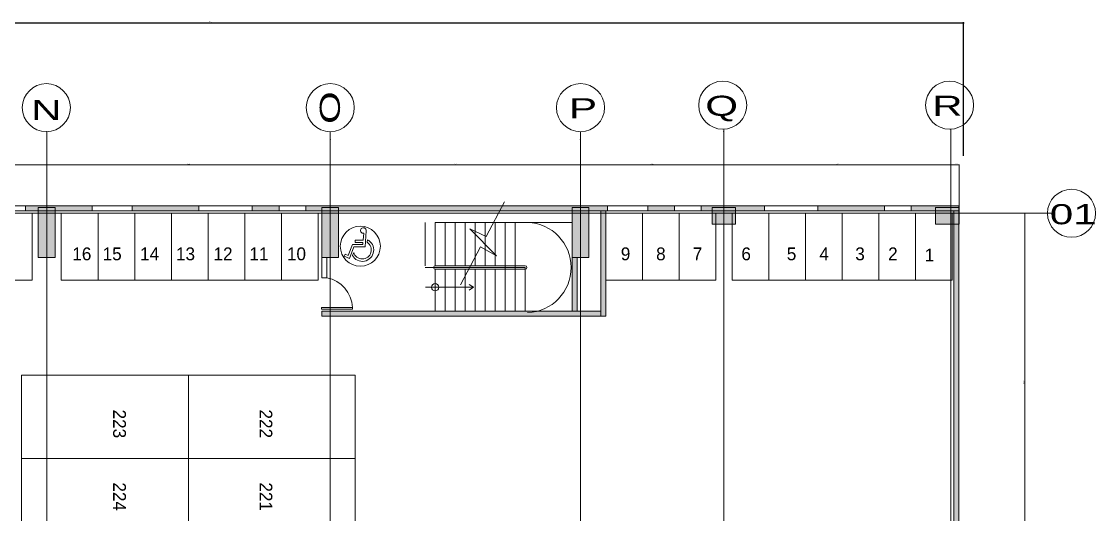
# Model space of a CAD drawing. Header units: metres. Extents: x 29 to 86.9, y -23.2 to 39.7.
# Drawn here: x 54.75 to 86.94, y 24.92 to 39.7 of the extents above; entities that cross this region are included whole.
import ezdxf

# ---------------------------------------------------------------- set-up
doc = ezdxf.new("R2010")
doc.units = ezdxf.units.M
doc.header["$LTSCALE"] = 100
doc.layers.get('0').update_dxf_attribs({"color": 254})
doc.layers.add('Arqui', color=8, linetype='Continuous', lineweight=0)
doc.styles.add('ROMANS', font='arial.ttf', dxfattribs={"width": 0.7})
doc.styles.add('style2', font='arial.ttf', dxfattribs={"width": 1.5})
doc.dimstyles.new('1-10', dxfattribs={"dimscale": 10, "dimtxt": 0.0037, "dimasz": 0.001, "dimexe": 0.0018, "dimexo": 0.0018, "dimgap": 0.0005, "dimtad": 1, "dimzin": 4, "dimdsep": 46, "dimtxsty": 'ROMANS', "dimblk": 'ARCHTICK', "dimcen": 0.003, "dimdle": 0.0015, "dimclrd": 1, "dimclre": 1, "dimclrt": 4, "dimadec": 0, "dimazin": 0, "dimtfac": 1, "dimtix": 1, "dimtmove": 2, "dimatfit": 3, "dimldrblk": 'flecha', "dimfxl": 1, "dimtolj": 1, "dimtzin": 4, "dimarcsym": 0})

# ---------------------------------------------------------------- blocks, each defined once
blk = doc.blocks.new('_ArchTick')
at = {"layer": 'Arqui', "const_width": 0.15}
blk.add_lwpolyline([(-0.5, -0.5), (0.5, 0.5)], dxfattribs=at)
blk = doc.blocks.new('*D14')
at = {"layer": 'Arqui', "lineweight": -2, "transparency": 16777216}
for p, q in [((-49.339, -6656.351), (-49.619, -6656.351)), ((-49.604, -6657.606), (-49.604, -6656.333)), ((-49.354, -6657.606), (-49.354, -6656.333))]:
    blk.add_line(p, q, dxfattribs=at)
at = {"layer": 'Arqui', "transparency": 16777216}
for p in [(-49.604, -6656.351), (-49.604, -6657.624), (-49.354, -6657.624)]:
    blk.add_point(p, dxfattribs=at)
at = {"layer": 'Arqui', "lineweight": -2, "transparency": 16777216, "xscale": 0.01, "yscale": 0.01, "zscale": 0.01, "rotation": 180}
blk.add_blockref('_ArchTick', (-49.604, -6656.351), dxfattribs=at)
at = {"layer": 'Arqui', "lineweight": -2, "transparency": 16777216, "xscale": 0.01, "yscale": 0.01, "zscale": 0.01}
blk.add_blockref('_ArchTick', (-49.354, -6656.351), dxfattribs=at)
at = {"layer": 'Arqui', "transparency": 16777216, "insert": (-49.434, -6656.308), "char_height": 0.037, "attachment_point": 5, "style": 'ROMANS'}
blk.add_mtext('\\A1;.25', dxfattribs=at)
blk = doc.blocks.new('flecha')
at = {"layer": 'Arqui', "lineweight": 0}
h = blk.add_hatch(color=256, dxfattribs=at)
h.dxf.hatch_style = 1
h.paths.add_polyline_path([(0, 0), (2.4, 0.4), (2.4, 0), (4, 0), (4, 0), (2.4, 0), (2.4, -0.4)])
at = {"layer": 'Arqui', "lineweight": 0, "flags": 128}
blk.add_lwpolyline([(0, 0), (2.4, 0.4), (2.4, 0), (2.4, 0), (4, 0), (4, 0), (2.4, 0), (2.4, -0.4), (0, 0)], dxfattribs=at)
blk = doc.blocks.new('*D15')
at = {"layer": 'Arqui', "lineweight": -2, "transparency": 16777216}
for p, q in [((-46.72, -6657.799), (-47.404, -6657.799)), ((-47.386, -6657.784), (-47.386, -6667.914)), ((-46.72, -6667.899), (-47.404, -6667.899))]:
    blk.add_line(p, q, dxfattribs=at)
at = {"layer": 'Arqui', "transparency": 16777216}
for p in [(-46.702, -6657.799), (-47.386, -6667.899), (-46.702, -6667.899)]:
    blk.add_point(p, dxfattribs=at)
at = {"layer": 'Arqui', "lineweight": -2, "transparency": 16777216, "xscale": 0.01, "yscale": 0.01, "zscale": 0.01}
for p, rotation in [((-47.386, -6657.799), 90), ((-47.386, -6667.899), 270)]:
    blk.add_blockref('_ArchTick', p, dxfattribs=dict(at, rotation=rotation))
at = {"layer": 'Arqui', "transparency": 16777216, "insert": (-47.41, -6662.849), "char_height": 0.037, "attachment_point": 5, "rotation": 90, "style": 'ROMANS'}
blk.add_mtext('\\A1;10.10', dxfattribs=at)
blk = doc.blocks.new('*D23')
at = {"layer": 'Arqui', "lineweight": -2, "transparency": 16777216}
for p, q in [((-76.7, -6655.372), (-76.7, -6656.369)), ((-68.2, -6655.597), (-68.2, -6656.369)), ((-76.715, -6656.351), (-68.185, -6656.351))]:
    blk.add_line(p, q, dxfattribs=at)
at = {"layer": 'Arqui', "transparency": 16777216}
for p in [(-76.7, -6655.354), (-68.2, -6655.579), (-68.2, -6656.351)]:
    blk.add_point(p, dxfattribs=at)
at = {"layer": 'Arqui', "lineweight": -2, "transparency": 16777216, "xscale": 0.01, "yscale": 0.01, "zscale": 0.01, "rotation": 180}
blk.add_blockref('_ArchTick', (-76.7, -6656.351), dxfattribs=at)
at = {"layer": 'Arqui', "lineweight": -2, "transparency": 16777216, "xscale": 0.01, "yscale": 0.01, "zscale": 0.01}
blk.add_blockref('_ArchTick', (-68.2, -6656.351), dxfattribs=at)
at = {"layer": 'Arqui', "transparency": 16777216, "insert": (-72.45, -6656.327), "char_height": 0.037, "attachment_point": 5, "style": 'ROMANS'}
blk.add_mtext('\\A1;8.50', dxfattribs=at)
blk = doc.blocks.new('*D24')
at = {"layer": 'Arqui', "lineweight": -2, "transparency": 16777216}
for p, q in [((-68.2, -6655.597), (-68.2, -6656.369)), ((-60.702, -6655.597), (-60.702, -6656.369)), ((-68.215, -6656.351), (-60.687, -6656.351))]:
    blk.add_line(p, q, dxfattribs=at)
at = {"layer": 'Arqui', "transparency": 16777216}
for p in [(-68.2, -6655.579), (-60.702, -6655.579), (-60.702, -6656.351)]:
    blk.add_point(p, dxfattribs=at)
at = {"layer": 'Arqui', "lineweight": -2, "transparency": 16777216, "xscale": 0.01, "yscale": 0.01, "zscale": 0.01, "rotation": 180}
blk.add_blockref('_ArchTick', (-68.2, -6656.351), dxfattribs=at)
at = {"layer": 'Arqui', "lineweight": -2, "transparency": 16777216, "xscale": 0.01, "yscale": 0.01, "zscale": 0.01}
blk.add_blockref('_ArchTick', (-60.702, -6656.351), dxfattribs=at)
at = {"layer": 'Arqui', "transparency": 16777216, "insert": (-64.451, -6656.327), "char_height": 0.037, "attachment_point": 5, "style": 'ROMANS'}
blk.add_mtext('\\A1;7.50', dxfattribs=at)
blk = doc.blocks.new('*D25')
at = {"layer": 'Arqui', "lineweight": -2, "transparency": 16777216}
for p, q in [((-76.7, -6655.372), (-76.7, -6656.369)), ((-84.2, -6655.522), (-84.2, -6656.369)), ((-76.685, -6656.351), (-84.215, -6656.351))]:
    blk.add_line(p, q, dxfattribs=at)
at = {"layer": 'Arqui', "transparency": 16777216}
for p in [(-76.7, -6655.354), (-84.2, -6655.504), (-84.2, -6656.351)]:
    blk.add_point(p, dxfattribs=at)
at = {"layer": 'Arqui', "lineweight": -2, "transparency": 16777216, "xscale": 0.01, "yscale": 0.01, "zscale": 0.01, "rotation": 180}
blk.add_blockref('_ArchTick', (-84.2, -6656.351), dxfattribs=at)
at = {"layer": 'Arqui', "lineweight": -2, "transparency": 16777216, "xscale": 0.01, "yscale": 0.01, "zscale": 0.01}
blk.add_blockref('_ArchTick', (-76.7, -6656.351), dxfattribs=at)
at = {"layer": 'Arqui', "transparency": 16777216, "insert": (-80.45, -6656.327), "char_height": 0.037, "attachment_point": 5, "style": 'ROMANS'}
blk.add_mtext('\\A1;7.50', dxfattribs=at)
blk = doc.blocks.new('*D27')
at = {"layer": 'Arqui', "lineweight": -2, "transparency": 16777216}
for p, q in [((-56.404, -6655.372), (-56.404, -6656.369)), ((-60.702, -6655.597), (-60.702, -6656.369)), ((-56.389, -6656.351), (-60.717, -6656.351))]:
    blk.add_line(p, q, dxfattribs=at)
at = {"layer": 'Arqui', "transparency": 16777216}
for p in [(-56.404, -6655.354), (-60.702, -6655.579), (-60.702, -6656.351)]:
    blk.add_point(p, dxfattribs=at)
at = {"layer": 'Arqui', "lineweight": -2, "transparency": 16777216, "xscale": 0.01, "yscale": 0.01, "zscale": 0.01, "rotation": 180}
blk.add_blockref('_ArchTick', (-60.702, -6656.351), dxfattribs=at)
at = {"layer": 'Arqui', "lineweight": -2, "transparency": 16777216, "xscale": 0.01, "yscale": 0.01, "zscale": 0.01}
blk.add_blockref('_ArchTick', (-56.404, -6656.351), dxfattribs=at)
at = {"layer": 'Arqui', "transparency": 16777216, "insert": (-58.553, -6656.327), "char_height": 0.037, "attachment_point": 5, "style": 'ROMANS'}
blk.add_mtext('\\A1;4.30', dxfattribs=at)
blk = doc.blocks.new('*D28')
at = {"layer": 'Arqui', "lineweight": -2, "transparency": 16777216}
for p, q in [((-56.404, -6655.372), (-56.404, -6656.369)), ((-49.604, -6655.297), (-49.604, -6656.369)), ((-56.419, -6656.351), (-49.589, -6656.351))]:
    blk.add_line(p, q, dxfattribs=at)
at = {"layer": 'Arqui', "transparency": 16777216}
for p in [(-56.404, -6655.354), (-49.604, -6655.279), (-49.604, -6656.351)]:
    blk.add_point(p, dxfattribs=at)
at = {"layer": 'Arqui', "lineweight": -2, "transparency": 16777216, "xscale": 0.01, "yscale": 0.01, "zscale": 0.01, "rotation": 180}
blk.add_blockref('_ArchTick', (-56.404, -6656.351), dxfattribs=at)
at = {"layer": 'Arqui', "lineweight": -2, "transparency": 16777216, "xscale": 0.01, "yscale": 0.01, "zscale": 0.01}
blk.add_blockref('_ArchTick', (-49.604, -6656.351), dxfattribs=at)
at = {"layer": 'Arqui', "transparency": 16777216, "insert": (-53.004, -6656.327), "char_height": 0.037, "attachment_point": 5, "style": 'ROMANS'}
blk.add_mtext('\\A1;6.80', dxfattribs=at)
blk = doc.blocks.new('*D39')
at = {"layer": 'Arqui', "color": 1, "lineweight": -2, "transparency": 16777216}
for p, q in [((8.849, 62.82), (54.019, 62.82)), ((8.864, 58.621), (8.864, 62.838)), ((54.004, 58.839), (54.004, 62.838))]:
    blk.add_line(p, q, dxfattribs=at)
at = {"layer": 'Defpoints', "color": 0, "transparency": 16777216}
for p in [(54.004, 62.82), (8.864, 58.603), (54.004, 58.821)]:
    blk.add_point(p, dxfattribs=at)
at = {"layer": 'Arqui', "color": 1, "lineweight": -2, "transparency": 16777216, "xscale": 0.01, "yscale": 0.01, "zscale": 0.01, "rotation": 180}
blk.add_blockref('_ArchTick', (8.864, 62.82), dxfattribs=at)
at = {"layer": 'Arqui', "color": 1, "lineweight": -2, "transparency": 16777216, "xscale": 0.01, "yscale": 0.01, "zscale": 0.01}
blk.add_blockref('_ArchTick', (54.004, 62.82), dxfattribs=at)
at = {"layer": 'Arqui', "color": 4, "transparency": 16777216, "insert": (31.434, 62.844), "char_height": 0.037, "attachment_point": 5, "style": 'ROMANS'}
blk.add_mtext('\\A1;45.14', dxfattribs=at)
blk = doc.blocks.new('discap')
at = {"layer": 'Arqui'}
for p, q in [((-179169, -277469), (-179154, -277610)), ((-178353, -278322), (-178426, -278155))]:
    blk.add_line(p, q, dxfattribs=at)
blk.add_lwpolyline([(-178974, -277120), (-178946, -277498), (-178511, -277498), (-178511, -277624), (-178926, -277624), (-178926, -277730), (-178352, -277730), (-178127, -278321), (-177953, -278254), (-177909, -278371), (-178198, -278488), (-178440, -277852), (-179047, -277852), (-179102, -276980)], dxfattribs=at)
for centre, radius, start, end in [((-178951, -276970), 152, 261.2603, 183.66969), ((-178897, -278025), 619, 116.09541, 331.34503), ((-178897, -278025), 488, 121.7945, 344.57102)]:
    blk.add_arc(centre, radius, start, end, dxfattribs=at)
blk = doc.blocks.new('estructura etapa 3')
at = {"layer": 'Arqui'}
h = blk.add_hatch(color=256, dxfattribs=at)
h.paths.add_polyline_path([(-91.651, -6658.124), (-91.651, -6657.624), (-92.35, -6657.624), (-92.35, -6658.124)])
h.paths.add_polyline_path([(-49.354, -6658.124), (-49.354, -6657.624), (-50.055, -6657.624), (-50.055, -6658.124)])
h.paths.add_polyline_path([(-56.053, -6658.124), (-56.053, -6657.624), (-56.753, -6657.624), (-56.753, -6658.124)])
h.paths.add_polyline_path([(-76.45, -6659.124), (-76.95, -6659.124), (-76.95, -6657.624), (-76.45, -6657.624)])
h.paths.add_polyline_path([(-83.95, -6659.124), (-84.45, -6659.124), (-84.45, -6657.624), (-83.95, -6657.624)])
h.paths.add_polyline_path([(-60.452, -6659.124), (-60.952, -6659.124), (-60.952, -6657.624), (-60.452, -6657.624)])
h.paths.add_polyline_path([(-67.95, -6659.124), (-68.45, -6659.124), (-68.45, -6657.624), (-67.95, -6657.624)])
h.paths.add_polyline_path([(-91.85, -6668.199), (-91.851, -6667.599), (-92.35, -6667.599), (-92.349, -6668.199)])
h.paths.add_polyline_path([(-49.354, -6668.199), (-49.354, -6667.599), (-49.854, -6667.599), (-49.854, -6668.199)])
h.paths.add_polyline_path([(-56.154, -6668.149), (-56.154, -6667.649), (-56.854, -6667.649), (-56.854, -6668.149)])
h.paths.add_polyline_path([(-59.952, -6667.649), (-59.952, -6668.149), (-61.452, -6668.149), (-61.452, -6667.649)])
h.paths.add_polyline_path([(-75.95, -6667.649), (-75.95, -6668.149), (-77.45, -6668.149), (-77.45, -6667.649)])
h.paths.add_polyline_path([(-68.95, -6667.649), (-68.95, -6668.149), (-67.45, -6668.149), (-67.45, -6667.649)])
h.paths.add_polyline_path([(-84.95, -6667.649), (-84.95, -6668.149), (-83.45, -6668.149), (-83.45, -6667.649)])
h.paths.add_polyline_path([(-91.85, -6676.199), (-91.85, -6675.599), (-92.349, -6675.599), (-92.349, -6676.199)])
h.paths.add_polyline_path([(-49.354, -6676.199), (-49.354, -6675.599), (-49.854, -6675.599), (-49.854, -6676.199)])
h.paths.add_polyline_path([(-56.154, -6676.149), (-56.154, -6675.649), (-56.754, -6675.649), (-56.754, -6676.149)])
h.paths.add_polyline_path([(-59.952, -6675.649), (-59.952, -6676.149), (-61.452, -6676.149), (-61.452, -6675.649)])
h.paths.add_polyline_path([(-75.95, -6675.649), (-75.95, -6676.149), (-77.45, -6676.149), (-77.45, -6675.649)])
h.paths.add_polyline_path([(-68.95, -6675.649), (-68.95, -6676.149), (-67.45, -6676.149), (-67.45, -6675.649)])
h.paths.add_polyline_path([(-84.95, -6675.649), (-84.95, -6676.149), (-83.45, -6676.149), (-83.45, -6675.649)])
h.paths.add_polyline_path([(-91.847, -6686.299), (-91.851, -6685.699), (-92.35, -6685.699), (-92.346, -6686.299)])
h.paths.add_polyline_path([(-49.354, -6686.299), (-49.354, -6685.699), (-49.854, -6685.699), (-49.854, -6686.299)])
h.paths.add_polyline_path([(-56.154, -6686.249), (-56.154, -6685.749), (-56.754, -6685.749), (-56.754, -6686.249)])
h.paths.add_polyline_path([(-59.952, -6685.749), (-59.952, -6686.249), (-61.452, -6686.249), (-61.452, -6685.749)])
h.paths.add_polyline_path([(-75.95, -6685.749), (-75.95, -6686.249), (-77.45, -6686.249), (-77.45, -6685.749)])
h.paths.add_polyline_path([(-68.95, -6685.749), (-68.95, -6686.249), (-67.45, -6686.249), (-67.45, -6685.749)])
h.paths.add_polyline_path([(-84.95, -6685.749), (-84.95, -6686.249), (-83.45, -6686.249), (-83.45, -6685.749)])
h.paths.add_polyline_path([(-49.353, -6694.294), (-49.354, -6693.699), (-49.855, -6693.699), (-49.854, -6694.294)])
h.paths.add_polyline_path([(-56.054, -6694.249), (-56.054, -6693.749), (-56.753, -6693.749), (-56.753, -6694.249)])
h.paths.add_polyline_path([(-91.651, -6694.249), (-91.651, -6693.749), (-92.35, -6693.749), (-92.35, -6694.249)])
h.paths.add_polyline_path([(-59.952, -6693.749), (-59.952, -6694.249), (-61.452, -6694.249), (-61.452, -6693.749)])
h.paths.add_polyline_path([(-75.95, -6693.749), (-75.95, -6694.249), (-77.45, -6694.249), (-77.45, -6693.749)])
h.paths.add_polyline_path([(-68.95, -6693.749), (-68.95, -6694.249), (-67.45, -6694.249), (-67.45, -6693.749)])
h.paths.add_polyline_path([(-84.95, -6693.749), (-84.95, -6694.249), (-83.45, -6694.249), (-83.45, -6693.749)])
h.paths.add_polyline_path([(-49.358, -6703.974), (-49.353, -6703.374), (-49.854, -6703.374), (-49.859, -6703.974)])
h.paths.add_polyline_path([(-56.054, -6703.924), (-56.054, -6703.424), (-56.753, -6703.424), (-56.753, -6703.924)])
h.paths.add_polyline_path([(-67.95, -6704.924), (-67.95, -6703.424), (-68.45, -6703.424), (-68.45, -6704.924)])
h.paths.add_polyline_path([(-91.651, -6703.924), (-91.651, -6703.424), (-92.35, -6703.424), (-92.35, -6703.924)])
h.paths.add_polyline_path([(-61.847, -6703.424), (-60.347, -6703.424), (-60.347, -6703.924), (-61.847, -6703.924)])
h.paths.add_polyline_path([(-83.95, -6704.924), (-83.95, -6703.424), (-84.45, -6703.424), (-84.45, -6704.924)])
h.paths.add_polyline_path([(-76.45, -6704.924), (-76.45, -6703.424), (-76.95, -6703.424), (-76.95, -6704.924)])
h.paths.add_polyline_path([(-49.354, -6711.949), (-49.354, -6711.449), (-50.054, -6711.449), (-50.054, -6711.949)])
h.paths.add_polyline_path([(-55.954, -6711.949), (-55.954, -6711.449), (-56.654, -6711.449), (-56.654, -6711.949)])
h.paths.add_polyline_path([(-91.65, -6711.949), (-91.65, -6711.449), (-92.35, -6711.449), (-92.35, -6711.949)])
h.paths.add_polyline_path([(-60.952, -6711.949), (-60.952, -6709.549), (-60.452, -6709.549), (-60.452, -6711.949)])
h.paths.add_polyline_path([(-68.45, -6709.549), (-68.45, -6711.949), (-67.95, -6711.949), (-67.95, -6709.549)])
h.paths.add_polyline_path([(-76.95, -6709.549), (-76.95, -6711.949), (-76.45, -6711.949), (-76.45, -6709.549)])
h.paths.add_polyline_path([(-83.95, -6709.549), (-83.95, -6711.949), (-84.45, -6711.949), (-84.45, -6709.549)])
for p, q in [((-76.7, -6655.354), (-76.7, -6714.914)), ((-68.2, -6655.354), (-68.2, -6714.914)), ((-60.702, -6655.354), (-60.702, -6714.914)), ((-60.702, -6655.354), (-60.702, -6714.914)), ((-56.404, -6655.279), (-56.404, -6714.839)), ((-49.604, -6655.279), (-49.604, -6714.839)), ((-92.986, -6657.799), (-46.502, -6657.799))]:
    blk.add_line(p, q, dxfattribs=at)
for points in [[(-76.45, -6659.124), (-76.95, -6659.124), (-76.95, -6657.624), (-76.45, -6657.624)], [(-67.95, -6659.124), (-68.45, -6659.124), (-68.45, -6657.624), (-67.95, -6657.624)], [(-60.452, -6659.124), (-60.952, -6659.124), (-60.952, -6657.624), (-60.452, -6657.624)], [(-56.053, -6658.124), (-56.053, -6657.624), (-56.753, -6657.624), (-56.753, -6658.124)], [(-49.354, -6658.124), (-49.354, -6657.624), (-50.055, -6657.624), (-50.055, -6658.124)]]:
    blk.add_lwpolyline(points, close=True, dxfattribs=at)
for centre in [(-56.435, -6654.559), (-56.435, -6654.559), (-49.635, -6654.559), (-49.635, -6654.559), (-76.71, -6654.634), (-68.2, -6654.634), (-60.699, -6654.634), (-45.982, -6657.799)]:
    blk.add_circle(centre, 0.72, dxfattribs=at)
at = {"layer": 'Arqui', "style": 'style2', "width": 1.5}
for s, height, rotation, p in [('O', 0.603, 90.0293, (-67.911, -6655.124)), ('N', 0.603, 0.0293, (-77.168, -6655.005)), ('P', 0.603, 0.0293, (-61.044, -6654.954)), ('Q', 0.603, 0.0293, (-56.96, -6654.879)), ('R', 0.603, 0.0293, (-50.16, -6654.879)), ('01', 0.6031, 0.0293, (-46.633, -6658.129))]:
    blk.add_text(s, height=height, rotation=rotation, dxfattribs=at).set_placement(p)
at = {"layer": 'Arqui'}
for base, p1, p2, picture, middle in [((-84.2, -6656.351), (-76.7, -6655.354), (-84.2, -6655.504), '*D25', (-80.45, -6656.327)), ((-68.2, -6656.351), (-76.7, -6655.354), (-68.2, -6655.579), '*D23', (-72.45, -6656.327)), ((-49.604, -6656.351), (-56.404, -6655.354), (-49.604, -6655.279), '*D28', (-53.004, -6656.327)), ((-60.702, -6656.351), (-68.2, -6655.579), (-60.702, -6655.579), '*D24', (-64.451, -6656.327))]:
    dim = blk.add_linear_dim(base=base, p1=p1, p2=p2, dimstyle='1-10', dxfattribs=at)
    dim.commit()
    dim.dimension.update_dxf_attribs({"geometry": picture, "text_midpoint": middle})
for base, p1, p2, angle, picture, middle in [((-60.702, -6656.351), (-56.404, -6655.354), (-60.702, -6655.579), 180, '*D27', (-58.553, -6656.327)), ((-47.386, -6667.899), (-46.702, -6657.799), (-46.702, -6667.899), 90, '*D15', (-47.41, -6662.849))]:
    dim = blk.add_linear_dim(base=base, p1=p1, p2=p2, angle=angle, dimstyle='1-10', dxfattribs=at)
    dim.commit()
    dim.dimension.update_dxf_attribs({"geometry": picture, "text_midpoint": middle})
dim = blk.add_linear_dim(base=(-49.604, -6656.351), p1=(-49.354, -6657.624), p2=(-49.604, -6657.624), dimstyle='1-10', dxfattribs=at)
dim.commit()
dim.dimension.update_dxf_attribs({"geometry": '*D14', "text_midpoint": (-49.434, -6656.308), "dimtype": 128})
blk = doc.blocks.new('A$C9582355f')
at = {"layer": 'Arqui', "ltscale": 0.03}
h = blk.add_hatch(color=256, dxfattribs=at)
h.dxf.hatch_style = 1
h.paths.add_polyline_path([(43.804, 11.49), (42.871, 11.49), (42.871, 11.34), (43.804, 11.34)])
h.paths.add_polyline_path([(44.867, 14.19), (44.867, 10.752), (45.017, 10.752), (45.017, 14.19)])
h.paths.add_polyline_path([(44.804, 11.49), (44.867, 11.49), (44.867, 11.34), (44.804, 11.34)])
h.paths.add_polyline_path([(41.371, 11.49), (36.82, 11.49), (36.82, 11.34), (41.371, 11.34)])
h.paths.add_polyline_path([(39.671, 11.304), (39.671, 11.34), (39.521, 11.34), (39.521, 11.304)])
h.paths.add_polyline_path([(39.671, 8.977), (39.521, 8.977), (39.521, 10.302), (39.671, 10.302)])
h.paths.add_polyline_path([(39.521, 9.989), (39.521, 10.139), (38.887, 10.14), (38.887, 9.99)])
h.paths.add_polyline_path([(37.433, 9.989), (37.433, 10.14), (38.087, 10.14), (38.087, 9.99)])
h.paths.add_polyline_path([(36.069, 9.99), (36.069, 10.14), (36.633, 10.14), (36.633, 9.99)])
h.paths.add_polyline_path([(36.372, 8.977), (36.222, 8.977), (36.222, 9.99), (36.372, 9.99)])
h.paths.add_polyline_path([(38.021, 8.977), (37.871, 8.977), (37.871, 9.99), (38.021, 9.99)])
h.paths.add_polyline_path([(32.428, 8.977), (39.671, 8.977), (39.671, 8.827), (32.428, 8.827)])
h.paths.add_polyline_path([(32.578, 9.989), (32.578, 10.139), (34.769, 10.14), (34.769, 9.99)])
h.paths.add_polyline_path([(32.428, 8.977), (32.426, 11.49), (32.577, 11.489), (32.577, 11.339), (32.577, 11.339), (32.578, 8.977)])
h.paths.add_polyline_path([(33.329, 8.977), (33.179, 8.977), (33.179, 8.977), (33.329, 8.977)])
h.paths.add_polyline_path([(32.43, 14.191), (32.425, 12.39), (32.575, 12.39), (32.58, 14.191)])
h.paths.add_polyline_path([(36.971, 11.49), (36.82, 11.49), (36.82, 12.492), (34.917, 12.492), (34.919, 11.49), (34.769, 11.49), (34.767, 12.641), (35.719, 12.641), (35.719, 14.19), (35.869, 14.19), (35.869, 12.641), (36.82, 12.641), (36.82, 14.19), (36.971, 14.19)])
h.paths.add_polyline_path([(37.77, 11.49), (37.92, 11.49), (37.92, 11.49)])
h.paths.add_polyline_path([(32.43, 14.19), (50.019, 14.19), (50.019, 14.34), (32.43, 14.34)])
h.paths.add_polyline_path([(53.714, 14.19), (51.817, 14.19), (51.817, 14.34), (53.714, 14.34)])
h.paths.add_polyline_path([(53.864, 57.19), (53.714, 57.19), (53.714, 6.407), (52.125, 6.407), (52.125, 8.421), (52.715, 8.421), (52.715, 8.571), (51.975, 8.571), (51.975, 4.807), (52.778, 4.807), (52.778, 4.957), (52.125, 4.957), (52.125, 6.257), (53.714, 6.257), (53.714, 3.465), (53.864, 3.465)])
h.paths.add_polyline_path([(33.23, 5.425), (33.256, 5.275), (32.578, 5.275), (32.578, 3.055), (32.428, 3.055), (32.428, 5.425)])
h.paths.add_polyline_path([(35.767, 5.425), (35.795, 5.275), (34.232, 5.275), (34.26, 5.425)])
h.paths.add_polyline_path([(37.984, 5.425), (38.012, 5.275), (36.769, 5.275), (36.797, 5.425)])
h.paths.add_polyline_path([(37.321, 3.055), (37.471, 3.055), (37.471, 3.081), (37.471, 5.275), (37.321, 5.275), (37.321, 3.081)])
h.paths.add_polyline_path([(39.024, 5.425), (38.997, 5.275), (39.621, 5.275), (39.621, 3.055), (39.771, 3.055), (39.771, 5.425)])
h.paths.add_polyline_path([(32.428, 2.905), (39.771, 2.905), (39.771, 3.055), (32.428, 3.055)])
h.paths.add_polyline_path([(13.809, 57.191), (13.809, 57.341), (8.984, 57.34), (8.984, 57.19)])
h.paths.add_polyline_path([(43.279, 54.036), (43.129, 54.036), (43.129, 57.19), (43.279, 57.19)])
h.paths.add_polyline_path([(42.417, 54.186), (42.267, 54.186), (42.267, 55.79), (42.417, 55.79)])
h.paths.add_polyline_path([(34.769, 54.036), (34.769, 54.186), (43.129, 54.186), (43.129, 54.036)])
h.paths.add_polyline_path([(42.267, 56.84), (42.267, 56.99)])
h.paths.add_polyline_path([(34.919, 55.182), (34.769, 55.182), (34.769, 55.79), (34.919, 55.79)], flags=0)
h.paths.add_polyline_path([(34.919, 55.182), (34.769, 55.182), (34.769, 55.79), (34.919, 55.79)], flags=17)
h.paths.add_polyline_path([(34.919, 55.182), (34.769, 55.182), (34.769, 55.79), (34.919, 55.79)], flags=17)
h = blk.add_hatch(color=256, dxfattribs=at)
h.dxf.hatch_style = 1
h.paths.add_polyline_path([(53.864, 57.19), (53.864, 57.34)], flags=17)
h.paths.add_polyline_path([(53.864, 57.19), (53.864, 57.34), (52.423, 57.34), (52.431, 57.19), (51.631, 57.19), (51.631, 57.34), (49.632, 57.34), (49.632, 57.19)])
h.paths.add_polyline_path([(48.032, 57.19), (48.032, 57.34), (46.136, 57.34), (46.136, 57.19)])
h.paths.add_polyline_path([(45.336, 57.19), (45.336, 57.34), (44.533, 57.34), (44.533, 57.19)])
h.paths.add_polyline_path([(43.333, 57.191), (43.333, 57.341), (34.286, 57.34), (34.286, 57.19)])
h.paths.add_polyline_path([(33.486, 57.19), (33.486, 57.34), (32.683, 57.34), (32.683, 57.19)])
h.paths.add_polyline_path([(31.083, 57.189), (31.083, 57.339), (29.086, 57.34), (29.086, 57.19)])
h.paths.add_polyline_path([(27.885, 57.19), (27.885, 57.34), (25.887, 57.34), (25.887, 57.19)])
h.paths.add_polyline_path([(24.687, 57.19), (24.687, 57.34), (23.485, 57.34), (23.485, 57.19)])
h.paths.add_polyline_path([(22.685, 57.19), (22.685, 57.34), (21.388, 57.34), (21.388, 57.19)])
h.paths.add_polyline_path([(19.788, 57.19), (19.788, 57.34), (17.805, 57.34), (17.805, 57.19)])
h.paths.add_polyline_path([(17.005, 57.19), (17.005, 57.34), (15.409, 57.34), (15.409, 57.19)])
for p, q in [((37.865, 56.84), (37.865, 55.54)), ((38.165, 55.49), (37.865, 55.49))]:
    blk.add_line(p, q, dxfattribs=at)
at = {"layer": 'Arqui'}
for p, q in [((38.165, 56.84), (38.165, 55.54)), ((38.165, 56.84), (38.165, 55.54)), ((38.165, 56.84), (42.267, 56.84)), ((38.465, 56.84), (38.465, 55.54)), ((38.465, 56.84), (38.465, 55.54)), ((38.765, 55.54), (38.765, 56.84)), ((38.765, 55.54), (38.765, 56.84)), ((39.065, 55.54), (39.065, 56.84)), ((39.065, 55.54), (39.065, 56.84)), ((39.365, 55.54), (39.365, 56.84)), ((39.365, 55.54), (39.365, 56.84)), ((39.665, 56.84), (39.665, 55.54)), ((39.665, 56.84), (39.665, 55.54)), ((39.965, 55.54), (39.965, 56.84)), ((39.965, 55.54), (39.965, 56.84)), ((40.265, 54.185), (40.265, 56.84)), ((40.265, 54.185), (40.265, 56.84)), ((40.565, 54.185), (40.565, 56.84)), ((40.565, 54.185), (40.565, 56.84)), ((38.165, 55.54), (40.865, 55.54)), ((38.165, 55.54), (40.865, 55.54)), ((38.165, 55.49), (40.865, 55.49)), ((38.165, 55.49), (40.865, 55.49)), ((38.165, 55.44), (38.165, 54.185)), ((38.165, 55.44), (40.865, 55.44)), ((38.165, 55.44), (38.165, 54.185)), ((38.165, 55.44), (40.865, 55.44)), ((38.465, 55.44), (38.465, 54.186)), ((38.465, 55.44), (38.465, 54.186)), ((38.765, 54.185), (38.765, 55.44)), ((38.765, 54.185), (38.765, 55.44)), ((39.065, 54.185), (39.065, 55.44)), ((39.065, 54.185), (39.065, 55.44)), ((39.365, 54.185), (39.365, 55.44)), ((39.365, 54.185), (39.365, 55.44)), ((39.665, 55.44), (39.665, 54.185)), ((39.665, 55.44), (39.665, 54.185)), ((39.965, 54.185), (39.965, 55.44)), ((39.965, 54.185), (39.965, 55.44)), ((40.865, 55.49), (40.865, 54.186))]:
    blk.add_line(p, q, dxfattribs=at)
for points in [[(24.687, 57.339), (25.887, 57.34), (25.887, 57.19), (24.687, 57.191)], [(27.885, 57.19), (27.885, 57.34), (25.887, 57.34), (25.887, 57.19)], [(27.886, 57.34), (29.086, 57.34), (29.086, 57.19), (27.886, 57.191)], [(31.083, 57.189), (31.083, 57.339), (29.086, 57.34), (29.086, 57.19)], [(31.083, 57.339), (32.683, 57.34), (32.683, 57.19), (31.083, 57.191)], [(33.486, 57.19), (33.486, 57.34), (32.683, 57.34), (32.683, 57.19)], [(33.486, 57.34), (34.286, 57.34), (34.286, 57.19), (33.486, 57.191)], [(43.333, 57.19), (43.333, 57.34), (34.286, 57.34), (34.286, 57.19)], [(43.333, 57.339), (44.533, 57.341), (44.533, 57.191), (43.333, 57.191)], [(45.336, 57.19), (45.336, 57.34), (44.533, 57.341), (44.533, 57.191)], [(45.336, 57.34), (49.632, 57.34), (49.632, 57.19), (45.336, 57.19)], [(48.032, 57.19), (48.032, 57.34), (46.136, 57.34), (46.136, 57.19)], [(51.631, 57.19), (51.631, 57.34), (49.632, 57.34), (49.632, 57.19)], [(51.631, 57.34), (52.431, 57.34), (52.431, 57.19), (51.631, 57.19)], [(53.864, 57.19), (53.864, 57.34), (52.431, 57.34), (52.431, 57.19)], [(26.08, 57.115), (24.98, 57.115), (24.98, 55.115), (26.08, 55.115)], [(26.958, 57.115), (28.058, 57.115), (28.058, 55.115), (26.958, 55.115)], [(29.158, 57.115), (28.058, 57.115), (28.058, 55.115), (29.158, 55.115)], [(29.158, 57.115), (30.258, 57.115), (30.258, 55.115), (29.158, 55.115)], [(31.357, 57.115), (30.258, 57.115), (30.258, 55.115), (31.357, 55.115)], [(31.357, 57.115), (32.457, 57.115), (32.457, 55.115), (31.357, 55.115)], [(33.557, 57.115), (32.457, 57.115), (32.457, 55.115), (33.557, 55.115)], [(34.657, 57.115), (33.557, 57.115), (33.557, 55.115), (34.657, 55.115)], [(43.279, 54.036), (43.129, 54.036), (43.129, 57.19), (43.279, 57.19)], [(43.279, 54.036), (43.129, 54.036), (43.129, 57.19), (43.279, 57.19)], [(44.379, 57.115), (43.279, 57.115), (43.279, 55.115), (44.379, 55.115)], [(44.379, 57.115), (45.478, 57.115), (45.478, 55.115), (44.379, 55.115)], [(46.578, 57.115), (45.478, 57.115), (45.478, 55.115), (46.578, 55.115)], [(48.165, 57.115), (47.065, 57.115), (47.065, 55.115), (48.165, 55.115)], [(48.165, 57.115), (49.265, 57.115), (49.265, 55.115), (48.165, 55.115)], [(50.365, 57.115), (49.265, 57.115), (49.265, 55.115), (50.365, 55.115)], [(50.365, 57.115), (51.464, 57.115), (51.464, 55.115), (50.365, 55.115)], [(52.564, 57.115), (51.464, 57.115), (51.464, 55.115), (52.564, 55.115)], [(52.564, 57.115), (53.664, 57.115), (53.664, 55.115), (52.564, 55.115)], [(52.564, 57.115), (53.664, 57.115), (53.664, 55.115), (52.564, 55.115)], [(53.864, 57.19), (53.714, 57.19), (53.714, 3.465), (53.864, 3.465)], [(34.919, 55.182), (34.769, 55.182), (34.769, 55.79), (34.919, 55.79)], [(34.919, 55.182), (34.769, 55.182), (34.769, 55.79), (34.919, 55.79)], [(42.417, 54.186), (42.267, 54.186), (42.267, 55.79), (42.417, 55.79)], [(42.417, 54.186), (42.267, 54.186), (42.267, 55.79), (42.417, 55.79)], [(34.753, 54.291), (34.753, 54.241), (35.685, 54.241), (35.685, 54.291)], [(34.753, 54.291), (34.753, 54.241), (35.685, 54.241), (35.685, 54.291)], [(34.769, 54.036), (34.769, 54.186), (43.129, 54.186), (43.129, 54.036)], [(34.769, 54.036), (34.769, 54.186), (43.129, 54.186), (43.129, 54.036)], [(30.769, 52.265), (25.769, 52.265), (25.769, 49.765), (30.769, 49.765)], [(30.769, 52.265), (35.769, 52.265), (35.769, 49.765), (30.769, 49.765)], [(30.769, 49.765), (25.769, 49.765), (25.769, 47.265), (30.769, 47.265)], [(30.769, 49.765), (35.769, 49.765), (35.769, 47.265), (30.769, 47.265)]]:
    blk.add_lwpolyline(points, close=True, dxfattribs=at)
for points in [[(40.244, 57.458), (39.688, 56.414), (39.207, 56.653), (40.006, 55.839), (39.527, 56.112), (38.919, 54.97)], [(40.244, 57.458), (39.688, 56.414), (39.207, 56.653), (40.006, 55.839), (39.527, 56.112), (38.919, 54.97)], [(37.873, 54.897), (39.315, 54.897), (39.185, 54.983)], [(37.873, 54.897), (39.315, 54.897), (39.185, 54.983)], [(37.873, 54.897), (39.315, 54.897), (39.185, 54.81)], [(37.873, 54.897), (39.315, 54.897), (39.185, 54.81)]]:
    blk.add_lwpolyline(points, dxfattribs=at)
at = {"layer": 'Arqui', "elevation": -201.258}
for points in [[(34.919, 55.182), (34.769, 55.182), (34.769, 55.79), (34.919, 55.79)], [(42.417, 54.186), (42.267, 54.186), (42.267, 55.79), (42.417, 55.79)], [(34.769, 54.036), (34.769, 54.186), (43.129, 54.186), (43.129, 54.036)]]:
    blk.add_lwpolyline(points, close=True, dxfattribs=at)
at = {"layer": 'Arqui'}
for centre, radius in [((35.92, 56.128), 0.6), ((35.92, 56.128), 0.6), ((35.92, 56.128), 0.6), ((35.92, 56.128), 0.6), ((38.165, 54.897), 0.109), ((38.165, 54.897), 0.109)]:
    blk.add_circle(centre, radius, dxfattribs=at)
for centre, radius, start, end in [((40.889, 55.49), 1.351, 271.9764, 88.0236), ((40.889, 55.49), 1.351, 271.9764, 88.0236), ((38.165, 55.49), 0.05, 90, 270), ((38.165, 55.49), 0.05, 90, 270), ((40.865, 55.49), 0.05, 270, 90), ((40.865, 55.49), 0.05, 270, 90), ((34.743, 54.256), 0.943, 2.113, 79.2257), ((34.743, 54.256), 0.943, 2.113, 79.2257)]:
    blk.add_arc(centre, radius, start, end, dxfattribs=at)
blk.add_blockref('estructura etapa 3', (103.219, 6714.914), dxfattribs=at)
at = {"layer": 'Arqui', "xscale": -0.00055120696621, "yscale": 0.00055120696621, "zscale": 0.0005512069662100001, "rotation": 359.999999975327}
blk.add_blockref('discap', (-62.628, 209.265), dxfattribs=at)
blk.add_blockref('discap', (-62.628, 209.265), dxfattribs=at)
at = {"layer": 'Arqui', "char_height": 0.384}
for s, width, insert, attachment_point, rotation in [('16', 0.89145, (27.288, 56.091), 1, 360), ('15', 0.89145, (28.767, 56.091), 3, 0), ('14', 0.89145, (29.32, 56.091), 1, 360), ('13', 0.89145, (30.966, 56.091), 3, 0), ('12', 0.89145, (31.52, 56.091), 1, 360), ('11', 0.89145, (33.166, 56.091), 3, 0), ('10', 0.89145, (33.72, 56.091), 1, 360), ('9', 0.89145, (43.728, 56.091), 1, 360), ('8', 0.89145, (45.071, 56.091), 3, 0), ('7', 0.89145, (45.886, 56.091), 1, 360), ('6', 0.89145, (47.342, 56.091), 1, 360), ('5', 0.89145, (48.988, 56.091), 3, 0), ('4', 0.89145, (49.68, 56.091), 1, 360), ('3', 0.89145, (51.041, 56.091), 3, 0), ('2', 0.89145, (51.741, 56.091), 1, 360), ('1', 0.89145, (52.837, 56.055), 1, 360), ('223', 1.47717, (28.896, 51.232), 1, 270), ('222', 1.21675, (33.283, 51.235), 1, 270), ('224', 1.47717, (28.896, 49.05), 1, 270), ('221', 1.21675, (33.283, 49.05), 1, 270)]:
    blk.add_mtext_dynamic_manual_height_columns(s, width=width, gutter_width=5, heights=[0], dxfattribs=dict(at, insert=insert, attachment_point=attachment_point, rotation=rotation))
at = {"layer": 'Arqui'}
dim = blk.add_linear_dim(base=(54.004, 62.82), p1=(8.864, 58.603), p2=(54.004, 58.821), dimstyle='1-10', dxfattribs=at)
dim.commit()
dim.dimension.update_dxf_attribs({"geometry": '*D39', "text_midpoint": (31.434, 62.844)})

msp = doc.modelspace()

# ---------------------------------------------------------------- block references
msp.add_blockref('A$C9582355f', (28.983, -23.164))

doc.saveas('drawing.dxf')
